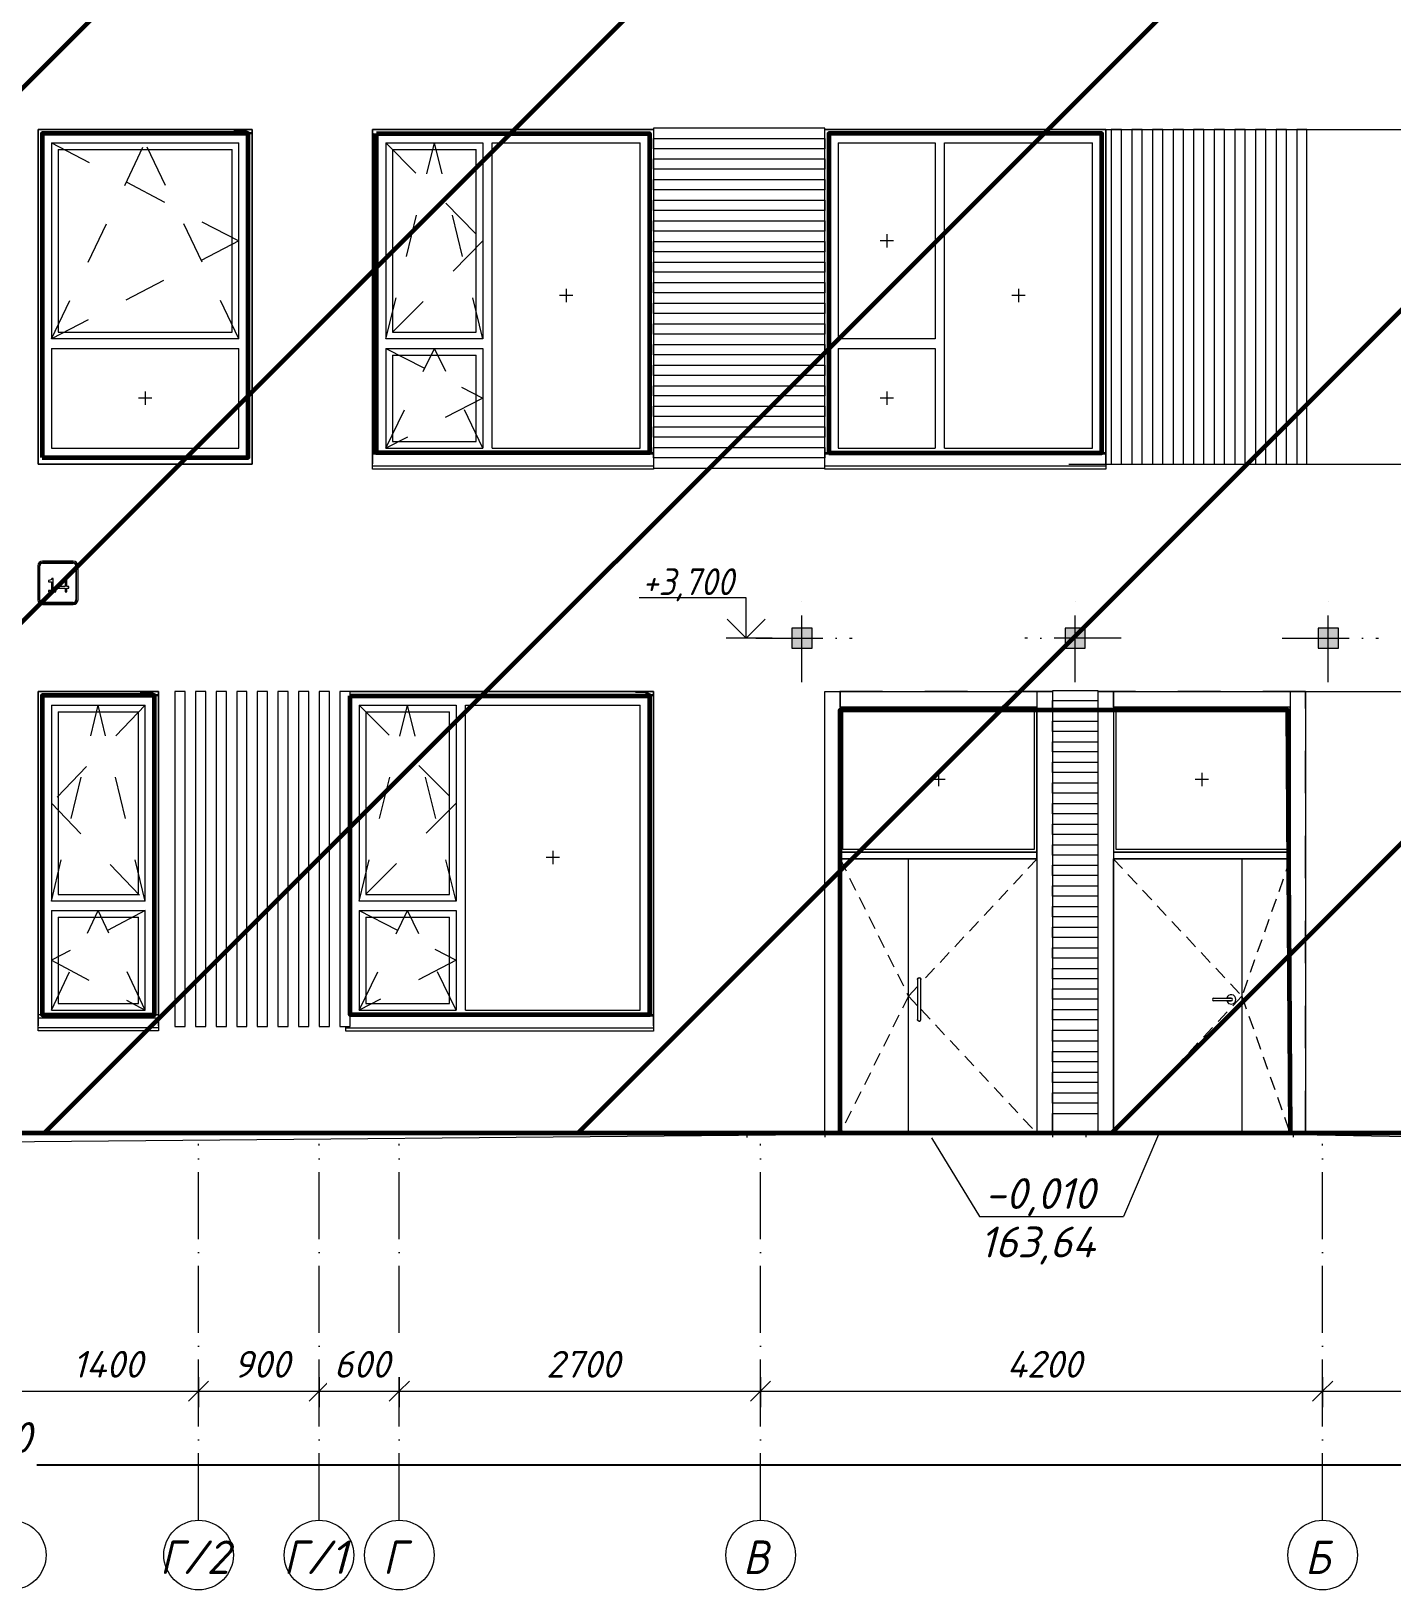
# Model space of a CAD drawing. Header units: millimetres. Extents: x 3914 to 443608, y -156176 to 78197.
# Drawn here: x 404297 to 414465, y -5714 to 5932 of the extents above; entities that cross this region are included whole.
import ezdxf

# ---------------------------------------------------------------- set-up
doc = ezdxf.new("R2010")
doc.units = ezdxf.units.MM
for name, pattern in [('200_ШТРИХ__ш1_п0_6_', [160, 100, -60]), ('50_200_ШТРИХ_1Т_ш5_п1_п1_', [700, 500, -100, 0, -100]), ('Штрих', [635, 317.5, -317.5])]:
    doc.linetypes.add(name, pattern=pattern)
for name, color, linetype, lineweight in [('0) клиннинг', 90, 'Continuous', 60), ('1) Откосы', 102, 'Continuous', 60), ('A-ANNO-DIMS', 7, 'Continuous', 9), ('A-ANNO-NOTE', 7, 'Continuous', 9), ('A-DETL-1', 7, 'Continuous', 13), ('A-DETL-CNTR', 7, '50_200_ШТРИХ_1Т_ш5_п1_п1_', 9), ('A-DOOR', 7, 'Continuous', 9), ('A-DOOR-1', 7, 'Continuous', 5), ('A-DOOR-2', 7, '200_ШТРИХ__ш1_п0_6_', 5), ('A-DOOR-FRAM', 7, 'Continuous', 5), ('A-DOOR-HDLN', 7, 'Штрих', 5), ('A-FLOR', 7, 'Continuous', 9), ('A-GENM', 7, 'Continuous', 9), ('A-GLAZ-1', 7, 'Continuous', 5), ('A-GLAZ-2', 7, 'Штрих', 5), ('A-WALL', 7, 'Continuous', 5), ('G-ANNO-DIMS', 7, 'Continuous', 9), ('G-ANNO-DIMS-1', 7, 'Continuous', 20), ('I-WALL', 7, 'Continuous', 5), ('Оси', 7, 'Continuous', 9), ('Оси-1', 7, '50_200_ШТРИХ_1Т_ш5_п1_п1_', 9)]:
    doc.layers.add(name, color=color, linetype=linetype, lineweight=lineweight)
doc.layers.add('A-DETL-GENF-1', color=7, linetype='Continuous', lineweight=9, true_color=0x95c8db)
doc.styles.add('ISOCPEUR_I', font='isocpeui.ttf', dxfattribs={"height": 250})
doc.styles.add('ISOCPEUR_I_1', font='isocpeui.ttf', dxfattribs={"height": 230})
doc.styles.add('ISOCPEUR_I_2', font='isocpeui.ttf', dxfattribs={"width": 0.9, "height": 250})
doc.dimstyles.new('ISO-2_0_0_9К_Средний_с_подложкой_1', dxfattribs={"dimscale": 304.8, "dimtxt": 199.196235, "dimasz": 0.492126, "dimexe": 0.393701, "dimexo": 0, "dimgap": 0.131234, "dimtad": 1, "dimdec": 0, "dimzin": 0, "dimdsep": 46, "dimtxsty": 'ISOCPEUR_I_1', "dimblk1": 'OBLIQUE', "dimblk2": 'OBLIQUE', "dimsah": 1, "dimcen": 0.09, "dimdle": 0.393701, "dimazin": 0, "dimtfac": 1, "dimtdec": 4, "dimtix": 1, "dimtmove": 2, "dimatfit": 3, "dimfxl": 1, "dimtvp": 1, "dimtfill": 1, "dimtolj": 1, "dimtzin": 0, "dimarcsym": 2})

# ---------------------------------------------------------------- blocks, each defined once
blk = doc.blocks.new('Ось сетки - Круг_Ø6_00__ISO-2_5_0_9K_ кружки поменьше-23056867-АР2_Фасад ___-А')
at = {"layer": 'Оси'}
blk.add_circle((0, -3152), 260, dxfattribs=at)
blk = doc.blocks.new('_Oblique')
at = {"color": 0, "linetype": 'ByBlock', "lineweight": -2}
blk.add_line((-0.5, -0.5), (0.5, 0.5), dxfattribs=at)
blk = doc.blocks.new('*D981')
at = {"layer": 'A-ANNO-DIMS', "color": 0, "lineweight": -2, "transparency": 16777216}
for p, q in [((390548, -4677), (390548, -4903)), ((417548, -4677), (417548, -4903)), ((390428, -4783), (403436, -4783)), ((417668, -4783), (404338, -4783))]:
    blk.add_line(p, q, dxfattribs=at)
at = {"layer": 'Defpoints', "color": 0, "transparency": 16777216}
for p in [(390548, -4677), (417548, -4677), (417548, -4783)]:
    blk.add_point(p, dxfattribs=at)
at = {"layer": 'A-ANNO-DIMS', "color": 0, "lineweight": -2, "transparency": 16777216, "xscale": 150, "yscale": 150, "zscale": 150, "rotation": 180}
blk.add_blockref('_Oblique', (390548, -4783), dxfattribs=at)
at = {"layer": 'A-ANNO-DIMS', "color": 0, "lineweight": -2, "transparency": 16777216, "xscale": 150, "yscale": 150, "zscale": 150}
blk.add_blockref('_Oblique', (417548, -4783), dxfattribs=at)
at = {"layer": 'A-ANNO-DIMS', "color": 0, "transparency": 16777216, "insert": (403508, -4461), "char_height": 230, "width": 758.48, "attachment_point": 1, "line_spacing_factor": 1.149209, "style": 'ISOCPEUR_I_1', "bg_fill": 3, "box_fill_scale": 1.1, "bg_fill_color": 256, "bg_fill_true_color": 13158600, "bg_fill_transparency": 0}
blk.add_mtext('\\A1;27000', dxfattribs=at)

msp = doc.modelspace()

# ---------------------------------------------------------------- hatches: boundary and pattern name
at = {"layer": '0) клиннинг'}
h = msp.add_hatch(dxfattribs=at)
h.set_pattern_fill('ANSI31', color=256, scale=888)
h.paths.add_polyline_path([(417898, 11627.2), (402098, 11627.2), (402098, 8226.9), (402725, 8226.9), (402725, 5197.2), (402098, 5197.2), (402098, -2302.8), (417898, -2302.8)])
at = {"layer": 'A-DETL-GENF-1'}
for points in [[(410132.2, 1322.2), (410132.2, 1472.2), (409982.2, 1472.2), (409982.2, 1322.2)], [(412173.7, 1322.2), (412173.7, 1472.2), (412023.7, 1472.2), (412023.7, 1322.2)], [(414065.3, 1322.2), (414065.3, 1472.2), (413915.3, 1472.2), (413915.3, 1322.2), (413993.5, 1322.2)]]:
    msp.add_hatch(color=256, dxfattribs=at).paths.add_polyline_path(points, flags=0)

# ---------------------------------------------------------------- linework, layer by layer
at = {"layer": '0) клиннинг'}
msp.add_lwpolyline([(402098, 11627.2), (417898, 11627.2), (417898, -2302.8), (402098, -2302.8)], close=True, dxfattribs=at)
at = {"layer": '1) Откосы'}
for points in [[(404378, 2747.2), (405918, 2747.2), (405918, 5167.2), (404378, 5167.2)], [(406878, 5167.2), (408918, 5167.2), (408918, 2782.2), (406878, 2782.2)], [(410258, 2782.2), (412298, 2782.2), (412298, 5167.2), (410258, 5167.2)], [(405218, 967.2), (404378, 967.2), (404378, -1417.8), (405218, -1417.8)], [(406679.6, 965.8), (408917.5, 965.8), (408917.5, -1417.8), (406679.6, -1417.8)]]:
    msp.add_lwpolyline(points, close=True, dxfattribs=at)
msp.add_lwpolyline([(410343, -2302.8), (410343, 862.2), (413684.5, 862.2), (413704.5, -2302.8)], dxfattribs=at)
at = {"layer": 'A-ANNO-DIMS'}
for p, q in [((405548, -4124.3), (405548, -4350.3)), ((405548, -4230.3), (405548, -4124.3)), ((405548, -4124.3), (405548, -4350.3)), ((405548, -4230.3), (405548, -4124.3)), ((406448, -4124.3), (406448, -4350.3)), ((406448, -4230.3), (406448, -4124.3)), ((406448, -4124.3), (406448, -4350.3)), ((406448, -4230.3), (406448, -4124.3)), ((407048, -4124.3), (407048, -4350.3)), ((407048, -4230.3), (407048, -4124.3)), ((409748, -4124.3), (409748, -4350.3)), ((409748, -4230.3), (409748, -4124.3)), ((409748, -4124.3), (409748, -4350.3)), ((409748, -4230.3), (409748, -4124.3)), ((413948, -4124.3), (413948, -4350.3)), ((413948, -4230.3), (413948, -4124.3)), ((413948, -4124.3), (413948, -4350.3)), ((413948, -4230.3), (413948, -4124.3)), ((404148, -4230.3), (405548, -4230.3)), ((405548, -4230.3), (406448, -4230.3)), ((406448, -4230.3), (407048, -4230.3)), ((409748, -4230.3), (413948, -4230.3)), ((413948, -4230.3), (417668, -4230.3))]:
    msp.add_line(p, q, dxfattribs=at)
at = {"layer": 'A-ANNO-DIMS', "lineweight": 20}
for p, q in [((405548, -4230.3), (405623, -4155.3)), ((405548, -4230.3), (405623, -4155.3)), ((406448, -4230.3), (406523, -4155.3)), ((406448, -4230.3), (406523, -4155.3)), ((407048, -4230.3), (407123, -4155.3)), ((409748, -4230.3), (409823, -4155.3)), ((409748, -4230.3), (409823, -4155.3)), ((413948, -4230.3), (414023, -4155.3)), ((413948, -4230.3), (414023, -4155.3)), ((405548, -4230.3), (405473, -4305.3)), ((405548, -4230.3), (405473, -4305.3)), ((406448, -4230.3), (406373, -4305.3)), ((406448, -4230.3), (406373, -4305.3)), ((407048, -4230.3), (406973, -4305.3)), ((409748, -4230.3), (409673, -4305.3)), ((409748, -4230.3), (409673, -4305.3)), ((413948, -4230.3), (413873, -4305.3)), ((413948, -4230.3), (413873, -4305.3))]:
    msp.add_line(p, q, dxfattribs=at)
at = {"layer": 'A-ANNO-NOTE'}
for p, q in [((412721.5, -2312), (412459, -2923.8)), ((411025.4, -2336.7), (411384.2, -2923.8)), ((412459, -2926.9), (411384.2, -2926.9))]:
    msp.add_line(p, q, dxfattribs=at)
at = {"layer": 'A-DETL-1'}
for p, q in [((409982.2, 1472.2), (409982.2, 1322.2)), ((410132.2, 1472.2), (409982.2, 1472.2)), ((410132.2, 1322.2), (410132.2, 1472.2)), ((412173.7, 1472.2), (412023.7, 1472.2)), ((412023.7, 1472.2), (412023.7, 1322.2)), ((412173.7, 1322.2), (412173.7, 1472.2)), ((413915.3, 1472.2), (413915.3, 1322.2)), ((414065.3, 1472.2), (413915.3, 1472.2)), ((414065.3, 1322.2), (414065.3, 1472.2)), ((409982.2, 1322.2), (410132.2, 1322.2)), ((412023.7, 1322.2), (412173.7, 1322.2)), ((413915.3, 1322.2), (414065.3, 1322.2))]:
    msp.add_line(p, q, dxfattribs=at)
at = {"layer": 'A-DETL-CNTR'}
for p, q in [((410057.2, 1067.2), (410057.2, 1707.2)), ((412098.7, 1067.2), (412098.7, 1707.2)), ((413990.3, 1067.2), (413990.3, 1707.2)), ((409713.1, 1397.2), (410433.1, 1397.2)), ((412442.9, 1397.2), (411722.9, 1397.2)), ((413646.1, 1397.2), (414366.1, 1397.2))]:
    msp.add_line(p, q, dxfattribs=at)
at = {"layer": 'A-DOOR'}
for p, q in [((410343, 882.2), (410343, -202.8)), ((411813, 882.2), (410343, 882.2)), ((410363, 862.2), (411793, 862.2)), ((410363, -182.8), (410363, 862.2)), ((411793, 862.2), (411793, -182.8)), ((411813, -202.8), (411813, 882.2)), ((412384.5, 882.2), (412384.5, -202.8)), ((413704.5, 882.2), (412384.5, 882.2)), ((412404.5, 862.2), (413684.5, 862.2)), ((412404.5, -182.8), (412404.5, 862.2)), ((413684.5, 862.2), (413684.5, -182.8)), ((413704.5, -202.8), (413704.5, 882.2)), ((410343, -202.8), (411813, -202.8)), ((411793, -182.8), (410363, -182.8)), ((412384.5, -202.8), (413704.5, -202.8)), ((413684.5, -182.8), (412404.5, -182.8)), ((410920.5, -1152.8), (410920.5, -1452.8)), ((410920.5, -1152.8), (410920.5, -1452.8)), ((410945.5, -1452.8), (410945.5, -1152.8)), ((410945.5, -1452.8), (410945.5, -1152.8)), ((413134.5, -1292.8), (413264.5, -1292.8)), ((413264.5, -1312.8), (413134.5, -1312.8)), ((413264.5, -1292.8), (413231, -1292.8)), ((413231, -1312.8), (413264.5, -1312.8))]:
    msp.add_line(p, q, dxfattribs=at)
for centre, radius, start, end in [((410933, -1152.8), 12.5, 0, 180), ((413264.5, -1302.8), 35, 0, 163.39845), ((413134.5, -1302.8), 10, 90, 270), ((413264.5, -1302.8), 35, 196.60155, 0), ((413264.5, -1302.8), 10, 270, 90), ((413264.5, -1302.8), 10, 270, 90), ((410933, -1452.8), 12.5, 180, 0)]:
    msp.add_arc(centre, radius, start, end, dxfattribs=at)
for points, knots in [([(410920.5, -1152.8), (410920.5, -1152.5), (410920.5, -1152), (410920.6, -1151.2), (410920.7, -1150.4), (410920.9, -1149.6), (410921.1, -1148.8), (410921.4, -1148), (410921.8, -1147.3), (410922.1, -1146.5), (410922.6, -1145.9), (410923.2, -1145), (410923.9, -1144.1), (410924.7, -1143.4), (410925.6, -1142.7), (410926.7, -1141.9), (410928.2, -1141.2), (410930.2, -1140.5), (410931.9, -1140.3), (410933, -1140.3)], [0.5, 0.5, 0.5, 0.5, 0.52083333, 0.54166667, 0.5625, 0.58333333, 0.60416667, 0.625, 0.64583333, 0.66666667, 0.6875, 0.70833333, 0.75, 0.77083333, 0.79166667, 0.83333333, 0.875, 0.91666667, 1, 1, 1, 1]), ([(410936.2, -1140.7), (410936.7, -1140.9), (410937.8, -1141.2), (410939.2, -1141.9), (410940.4, -1142.7), (410941.2, -1143.4), (410941.6, -1143.8), (410941.8, -1144)], [0.08333333, 0.08333333, 0.08333333, 0.08333333, 0.125, 0.16666667, 0.20833333, 0.22916667, 0.25, 0.25, 0.25, 0.25]), ([(410933, -1465.3), (410931.9, -1465.3), (410930.2, -1465.1), (410928.2, -1464.4), (410926.7, -1463.7), (410925.6, -1462.9), (410924.7, -1462.2), (410923.9, -1461.5), (410923.2, -1460.6), (410922.6, -1459.7), (410922.1, -1459.1), (410921.8, -1458.3), (410921.4, -1457.6), (410921.1, -1456.8), (410920.9, -1456), (410920.7, -1455.2), (410920.6, -1454.4), (410920.5, -1453.6), (410920.5, -1453.1), (410920.5, -1452.8)], [-1, -1, -1, -1, -0.91666667, -0.875, -0.83333333, -0.79166667, -0.77083333, -0.75, -0.70833333, -0.6875, -0.66666667, -0.64583333, -0.625, -0.60416667, -0.58333333, -0.5625, -0.54166667, -0.52083333, -0.5, -0.5, -0.5, -0.5]), ([(410933, -1465.3), (410934.1, -1465.3), (410935.7, -1465.1), (410937.8, -1464.4), (410939.2, -1463.7), (410940.4, -1462.9), (410941.2, -1462.2), (410942, -1461.5), (410942.9, -1460.4), (410943.7, -1459.3), (410944.2, -1458.3), (410944.5, -1457.6), (410944.8, -1456.8), (410945.1, -1456), (410945.2, -1455.2), (410945.4, -1454.4), (410945.5, -1453.6), (410945.5, -1453.1), (410945.5, -1452.8)], [0, 0, 0, 0, 0.08333333, 0.125, 0.16666667, 0.20833333, 0.22916667, 0.25, 0.29166667, 0.33333333, 0.35416667, 0.375, 0.39583333, 0.41666667, 0.4375, 0.45833333, 0.47916667, 0.5, 0.5, 0.5, 0.5])]:
    msp.add_open_spline(points, degree=3, knots=knots, dxfattribs=at)
msp.add_open_spline([(410943.8, -1146.6), (410943.9, -1146.8), (410944.2, -1147.3), (410944.5, -1148), (410944.8, -1148.8), (410945.1, -1149.6), (410945.2, -1150.4), (410945.4, -1151.2), (410945.5, -1152), (410945.5, -1152.5), (410945.5, -1152.8)], degree=3, dxfattribs=at)
at = {"layer": 'A-DOOR-1'}
for p, q in [((410853, -252.8), (410343, -252.8)), ((410343, -252.8), (410343, -2302.8)), ((411813, -252.8), (410853, -252.8)), ((410853, -2302.8), (410853, -252.8)), ((410853, -2302.8), (410853, -252.8)), ((411813, -252.8), (411813, -2302.8)), ((413344.5, -252.8), (412384.5, -252.8)), ((412384.5, -2302.8), (412384.5, -252.8)), ((413344.5, -252.8), (413344.5, -2302.8)), ((413704.5, -252.8), (413344.5, -252.8)), ((413344.5, -252.8), (413344.5, -2302.8)), ((413704.5, -2302.8), (413704.5, -252.8))]:
    msp.add_line(p, q, dxfattribs=at)
at = {"layer": 'A-DOOR-2'}
for p, q in [((410341.6, -252.8), (410853, -1277.8)), ((411814.4, -252.8), (410945.5, -1179.2)), ((412383.1, -252.8), (413344.5, -1277.8)), ((413705.9, -252.8), (413344.5, -1277.8)), ((410853, -1277.8), (410343, -2302.8)), ((410920.5, -1205.8), (410853, -1277.8)), ((410853, -1277.8), (410920.5, -1349.9)), ((413344.5, -1277.8), (412384.5, -2302.8)), ((413344.5, -1277.8), (413704.5, -2302.8)), ((410945.5, -1376.6), (411813, -2302.8))]:
    msp.add_line(p, q, dxfattribs=at)
at = {"layer": 'A-DOOR-FRAM'}
for p, q in [((410343, 882.2), (410343, 997.2)), ((410343, 997.2), (410343, -2302.8)), ((411813, 997.2), (411813, 882.2)), ((411813, 997.2), (411813, -2302.8)), ((412384.5, 882.2), (412384.5, 997.2)), ((412384.5, 997.2), (412384.5, -2302.8)), ((413704.5, 997.2), (413704.5, 882.2)), ((413704.5, 997.2), (413704.5, -2302.8)), ((411813, 882.2), (410343, 882.2)), ((413704.5, 882.2), (412384.5, 882.2)), ((411813, -202.8), (410343, -202.8)), ((410343, -202.8), (410343, -252.8)), ((411813, -252.8), (411813, -202.8)), ((413704.5, -202.8), (412384.5, -202.8)), ((412384.5, -202.8), (412384.5, -252.8)), ((413704.5, -252.8), (413704.5, -202.8)), ((410343, -252.8), (411813, -252.8)), ((412384.5, -252.8), (413704.5, -252.8))]:
    msp.add_line(p, q, dxfattribs=at)
at = {"layer": 'A-DOOR-HDLN'}
for p, q in [((411928, 997.2), (410228, 997.2)), ((410228, -2302.8), (410228, 997.2)), ((411928, 997.2), (410228, 997.2)), ((410228, -2302.8), (410228, 997.2)), ((413819.5, 997.2), (412269.5, 997.2)), ((413819.5, 997.2), (412269.5, 997.2)), ((413819.5, -2302.8), (413819.5, 997.2)), ((413819.5, -2302.8), (413819.5, 997.2)), ((411928, 854.2), (411928, 931.2)), ((411928, 854.2), (411928, 931.2)), ((412269.5, 854.2), (412269.5, 931.2)), ((412269.5, 854.2), (412269.5, 931.2)), ((411928, 700.2), (411928, 777.2)), ((411928, 700.2), (411928, 777.2)), ((412269.5, 700.2), (412269.5, 777.2)), ((412269.5, 700.2), (412269.5, 777.2)), ((411928, 546.2), (411928, 623.2)), ((411928, 546.2), (411928, 623.2)), ((412269.5, 546.2), (412269.5, 623.2)), ((412269.5, 546.2), (412269.5, 623.2)), ((411928, 392.2), (411928, 469.2)), ((411928, 392.2), (411928, 469.2)), ((412269.5, 392.2), (412269.5, 469.2)), ((412269.5, 392.2), (412269.5, 469.2)), ((411928, 238.2), (411928, 315.2)), ((411928, 238.2), (411928, 315.2)), ((412269.5, 238.2), (412269.5, 315.2)), ((412269.5, 238.2), (412269.5, 315.2)), ((411928, 84.2), (411928, 161.2)), ((411928, 84.2), (411928, 161.2)), ((412269.5, 84.2), (412269.5, 161.2)), ((412269.5, 84.2), (412269.5, 161.2)), ((411928, -69.8), (411928, 7.2)), ((411928, -69.8), (411928, 7.2)), ((412269.5, -69.8), (412269.5, 7.2)), ((412269.5, -69.8), (412269.5, 7.2)), ((411928, -223.8), (411928, -146.8)), ((411928, -223.8), (411928, -146.8)), ((412269.5, -223.8), (412269.5, -146.8)), ((412269.5, -223.8), (412269.5, -146.8)), ((411928, -377.8), (411928, -300.8)), ((411928, -377.8), (411928, -300.8)), ((412269.5, -377.8), (412269.5, -300.8)), ((412269.5, -377.8), (412269.5, -300.8)), ((411928, -531.8), (411928, -454.8)), ((411928, -531.8), (411928, -454.8)), ((412269.5, -531.8), (412269.5, -454.8)), ((412269.5, -531.8), (412269.5, -454.8)), ((411928, -685.8), (411928, -608.8)), ((411928, -685.8), (411928, -608.8)), ((412269.5, -685.8), (412269.5, -608.8)), ((412269.5, -685.8), (412269.5, -608.8)), ((411928, -839.8), (411928, -762.8)), ((411928, -839.8), (411928, -762.8)), ((412269.5, -839.8), (412269.5, -762.8)), ((412269.5, -839.8), (412269.5, -762.8)), ((411928, -993.8), (411928, -916.8)), ((411928, -993.8), (411928, -916.8)), ((412269.5, -993.8), (412269.5, -916.8)), ((412269.5, -993.8), (412269.5, -916.8)), ((411928, -1147.8), (411928, -1070.8)), ((411928, -1147.8), (411928, -1070.8)), ((412269.5, -1147.8), (412269.5, -1070.8)), ((412269.5, -1147.8), (412269.5, -1070.8)), ((411928, -1301.8), (411928, -1224.8)), ((411928, -1301.8), (411928, -1224.8)), ((412269.5, -1301.8), (412269.5, -1224.8)), ((412269.5, -1301.8), (412269.5, -1224.8)), ((411928, -1455.8), (411928, -1378.8)), ((411928, -1455.8), (411928, -1378.8)), ((412269.5, -1455.8), (412269.5, -1378.8)), ((412269.5, -1455.8), (412269.5, -1378.8)), ((411928, -1615.8), (411928, -1532.8)), ((411928, -1615.8), (411928, -1532.8)), ((412269.5, -1615.8), (412269.5, -1532.8)), ((412269.5, -1615.8), (412269.5, -1532.8)), ((411928, -1769.8), (411928, -1692.8)), ((411928, -1769.8), (411928, -1692.8)), ((412269.5, -1769.8), (412269.5, -1692.8)), ((412269.5, -1769.8), (412269.5, -1692.8)), ((411928, -1923.8), (411928, -1846.8)), ((411928, -1923.8), (411928, -1846.8)), ((412269.5, -1923.8), (412269.5, -1846.8)), ((412269.5, -1923.8), (412269.5, -1846.8)), ((411928, -2077.8), (411928, -2000.8)), ((411928, -2077.8), (411928, -2000.8)), ((412269.5, -2077.8), (412269.5, -2000.8)), ((412269.5, -2077.8), (412269.5, -2000.8)), ((411928, -2302.8), (411928, -2154.8)), ((411928, -2302.8), (411928, -2154.8)), ((412269.5, -2302.8), (412269.5, -2154.8)), ((412269.5, -2302.8), (412269.5, -2154.8))]:
    msp.add_line(p, q, dxfattribs=at)
at = {"layer": 'A-FLOR'}
for p, q in [((410228, -2312.8), (410228, -2331.5)), ((411928, -2312.8), (411928, -2331.5)), ((412178, -2312.8), (412178, -2331.5)), ((413728, -2312.8), (413728, -2331.5))]:
    msp.add_line(p, q, dxfattribs=at)
at = {"layer": 'A-GENM'}
for p, q in [((405812, 5197.2), (405812, 5192.2)), ((405812, 5192.2), (405880.8, 5192.2)), ((405880.8, 5192.2), (405932, 5167.2)), ((405933.1, 5172.2), (405882, 5197.2)), ((405932, 5167.2), (405948, 5167.2)), ((405948, 5172.2), (405933.1, 5172.2)), ((406848, 5167.2), (406854, 5167.2)), ((406854, 5167.2), (406854, 2770.7)), ((404346.7, 1937.2), (404346.7, 1682.2)), ((404356.7, 1937.2), (404356.7, 1682.2)), ((404361.7, 1682.2), (404361.7, 1937.2)), ((404611.7, 1972.2), (404381.7, 1972.2)), ((404611.7, 1962.2), (404381.7, 1962.2)), ((404381.7, 1957.2), (404611.7, 1957.2)), ((404631.7, 1937.2), (404631.7, 1682.2)), ((404636.7, 1682.2), (404636.7, 1937.2)), ((404646.7, 1682.2), (404646.7, 1937.2)), ((404436.5, 1829.3), (404427.1, 1828.6)), ((404427.1, 1828.6), (404427.1, 1818.7)), ((404427.1, 1818.7), (404448.7, 1818.7)), ((404448.7, 1752.4), (404427.1, 1752.4)), ((404427.1, 1752.4), (404427.1, 1742.5)), ((404444.1, 1831.3), (404436.5, 1829.3)), ((404449.1, 1835.3), (404444.1, 1831.3)), ((404448.7, 1818.7), (404448.7, 1752.4)), ((404451.2, 1841.9), (404449.1, 1835.3)), ((404461.9, 1841.9), (404451.2, 1841.9)), ((404461.9, 1752.4), (404461.9, 1841.9)), ((404481.8, 1752.4), (404461.9, 1752.4)), ((404481.8, 1742.5), (404481.8, 1752.4)), ((404550.3, 1841.9), (404501.7, 1786)), ((404501.7, 1786), (404501.7, 1770.6)), ((404501.7, 1770.6), (404549.7, 1770.6)), ((404511.6, 1782.2), (404549.7, 1826.1)), ((404549.7, 1782.2), (404511.6, 1782.2)), ((404549.7, 1826.1), (404549.7, 1782.2)), ((404549.7, 1770.6), (404549.7, 1742.5)), ((404563, 1841.9), (404550.3, 1841.9)), ((404563, 1782.2), (404563, 1841.9)), ((404577.9, 1782.2), (404563, 1782.2)), ((404563, 1742.5), (404563, 1770.6)), ((404563, 1770.6), (404577.9, 1770.6)), ((404577.9, 1770.6), (404577.9, 1782.2)), ((404611.7, 1662.2), (404381.7, 1662.2)), ((404381.7, 1657.2), (404611.7, 1657.2)), ((404381.7, 1647.2), (404611.7, 1647.2)), ((404427.1, 1742.5), (404481.8, 1742.5)), ((404549.7, 1742.5), (404563, 1742.5)), ((405112, 997.2), (405112, 992.2)), ((405112, 992.2), (405180.8, 992.2)), ((405180.8, 992.2), (405232, 967.2)), ((405233.1, 972.2), (405182, 997.2)), ((405232, 967.2), (405248, 967.2)), ((405248, 972.2), (405233.1, 972.2)), ((408812, 997.2), (408812, 992.2)), ((408812, 992.2), (408880.8, 992.2)), ((408880.8, 992.2), (408932, 967.2)), ((408933.1, 972.2), (408882, 997.2)), ((408932, 967.2), (408947.5, 967.2)), ((408947.5, 972.2), (408933.1, 972.2))]:
    msp.add_line(p, q, dxfattribs=at)
for centre, radius, start, end in [((404381.7, 1937.2), 35, 90, 180), ((404381.7, 1937.2), 25, 90, 180), ((404381.7, 1937.2), 20, 90, 180), ((404611.7, 1937.2), 35, 0, 90), ((404611.7, 1937.2), 25, 0, 90), ((404611.7, 1937.2), 20, 0, 90), ((404381.7, 1682.2), 35, 180, 270), ((404381.7, 1682.2), 25, 180, 270), ((404381.7, 1682.2), 20, 180, 270), ((404611.7, 1682.2), 25, 270, 0), ((404611.7, 1682.2), 20, 270, 0), ((404611.7, 1682.2), 35, 270, 0)]:
    msp.add_arc(centre, radius, start, end, dxfattribs=at)
at = {"layer": 'A-GLAZ-1'}
for p, q in [((404348, 5197.2), (404348, 2697.2)), ((405948, 5197.2), (404348, 5197.2)), ((404378, 2747.2), (404378, 5167.2)), ((404378, 5167.2), (405918, 5167.2)), ((405918, 5167.2), (405918, 2747.2)), ((405948, 2697.2), (405948, 5197.2)), ((406848, 5197.2), (406848, 2699.7)), ((408948, 5197.2), (406848, 5197.2)), ((406878, 2782.2), (406878, 5167.2)), ((406878, 5167.2), (408918, 5167.2)), ((408918, 5167.2), (408918, 2782.2)), ((408948, 5054.2), (408948, 5131.2)), ((412328, 5197.2), (410228, 5197.2)), ((410228, 5131.2), (410228, 5054.2)), ((410258, 2782.2), (410258, 5167.2)), ((410258, 5167.2), (412298, 5167.2)), ((412298, 5167.2), (412298, 2782.2)), ((412328, 2699.7), (412328, 5197.2)), ((404448, 5097.2), (404448, 3632.2)), ((404448, 5097.2), (405848, 5097.2)), ((404498, 5047.2), (404498, 3682.2)), ((404498, 5047.2), (405798, 5047.2)), ((405798, 3682.2), (405798, 5047.2)), ((405848, 3632.2), (405848, 5097.2)), ((406948, 5097.2), (406948, 3632.2)), ((406948, 5097.2), (407673, 5097.2)), ((406998, 5047.2), (406998, 3682.2)), ((406998, 5047.2), (407623, 5047.2)), ((407623, 3682.2), (407623, 5047.2)), ((407673, 5097.2), (407673, 3632.2)), ((407743, 2817.2), (407743, 5097.2)), ((407743, 5097.2), (408848, 5097.2)), ((408848, 2817.2), (408848, 5097.2)), ((410328, 5097.2), (410328, 3632.2)), ((410328, 5097.2), (411053, 5097.2)), ((411053, 5097.2), (411053, 3632.2)), ((411123, 2817.2), (411123, 5097.2)), ((411123, 5097.2), (412228, 5097.2)), ((412228, 2817.2), (412228, 5097.2)), ((408948, 4900.2), (408948, 4977.2)), ((410228, 4977.2), (410228, 4900.2)), ((408948, 4746.2), (408948, 4823.2)), ((410228, 4823.2), (410228, 4746.2)), ((408948, 4592.2), (408948, 4669.2)), ((410228, 4669.2), (410228, 4592.2)), ((408948, 4438.2), (408948, 4515.2)), ((410228, 4515.2), (410228, 4438.2)), ((408948, 4284.2), (408948, 4361.2)), ((410228, 4361.2), (410228, 4284.2)), ((410740.5, 4364.7), (410640.5, 4364.7)), ((410690.5, 4414.7), (410690.5, 4314.7)), ((408948, 4130.2), (408948, 4207.2)), ((410228, 4207.2), (410228, 4130.2)), ((408295.5, 4007.2), (408295.5, 3907.2)), ((408948, 3976.2), (408948, 4053.2)), ((410228, 4053.2), (410228, 3976.2)), ((411675.5, 4007.2), (411675.5, 3907.2)), ((408345.5, 3957.2), (408245.5, 3957.2)), ((408948, 3822.2), (408948, 3899.2)), ((410228, 3899.2), (410228, 3822.2)), ((411725.5, 3957.2), (411625.5, 3957.2)), ((408948, 3668.2), (408948, 3745.2)), ((410228, 3745.2), (410228, 3668.2)), ((405848, 3632.2), (404448, 3632.2)), ((404498, 3682.2), (405798, 3682.2)), ((407673, 3632.2), (406948, 3632.2)), ((406998, 3682.2), (407623, 3682.2)), ((411053, 3632.2), (410328, 3632.2)), ((404448, 3562.2), (404448, 2817.2)), ((404448, 3562.2), (405848, 3562.2)), ((405848, 2817.2), (405848, 3562.2)), ((406948, 3562.2), (406948, 2817.2)), ((406948, 3562.2), (407673, 3562.2)), ((406998, 3512.2), (406998, 2867.2)), ((406998, 3512.2), (407623, 3512.2)), ((407623, 2867.2), (407623, 3512.2)), ((407673, 3562.2), (407673, 2817.2)), ((408948, 3514.2), (408948, 3591.2)), ((410228, 3591.2), (410228, 3514.2)), ((410328, 3562.2), (410328, 2817.2)), ((410328, 3562.2), (411053, 3562.2)), ((411053, 3562.2), (411053, 2817.2)), ((408948, 3360.2), (408948, 3437.2)), ((410228, 3437.2), (410228, 3360.2)), ((408948, 3206.2), (408948, 3283.2)), ((410228, 3283.2), (410228, 3206.2)), ((410740.5, 3189.7), (410640.5, 3189.7)), ((410690.5, 3239.7), (410690.5, 3139.7)), ((408948, 3052.2), (408948, 3129.2)), ((410228, 3129.2), (410228, 3052.2)), ((408948, 2898.2), (408948, 2975.2)), ((410228, 2975.2), (410228, 2898.2)), ((404448, 2817.2), (405848, 2817.2)), ((406948, 2817.2), (407673, 2817.2)), ((406998, 2867.2), (407623, 2867.2)), ((407743, 2817.2), (408848, 2817.2)), ((408948, 2744.2), (408948, 2821.2)), ((410228, 2821.2), (410228, 2744.2)), ((410328, 2817.2), (411053, 2817.2)), ((411123, 2817.2), (412228, 2817.2)), ((404348, 2697.2), (405948, 2697.2)), ((405918, 2747.2), (404378, 2747.2)), ((406848, 2685.2), (406848, 2699.7)), ((406848, 2660.2), (406848, 2685.2)), ((406848, 2685.2), (408948, 2685.2)), ((408948, 2782.2), (406854, 2782.2)), ((408948, 2772.2), (406854, 2772.2)), ((408948, 2691), (408948, 2685.2)), ((408948, 2685.2), (408948, 2660.2)), ((412328, 2782.2), (410228, 2782.2)), ((412328, 2772.2), (410228, 2772.2)), ((410228, 2685.2), (410228, 2691)), ((410228, 2660.2), (410228, 2685.2)), ((410228, 2685.2), (412328, 2685.2)), ((412328, 2699.7), (412328, 2685.2)), ((412328, 2685.2), (412328, 2660.2)), ((408948, 2660.2), (406848, 2660.2)), ((412328, 2660.2), (410228, 2660.2)), ((404348, 997.2), (404348, -1500.3)), ((405248, 997.2), (404348, 997.2)), ((404378, -1417.8), (404378, 967.2)), ((404378, 967.2), (405218, 967.2)), ((405218, 967.2), (405218, -1417.8)), ((405248, -1500.3), (405248, 997.2)), ((408947.5, 997.2), (406679.6, 997.2)), ((406679.6, 967.2), (408917.5, 967.2)), ((408917.5, 967.2), (408917.5, -1417.8)), ((408947.5, -1500.3), (408947.5, 997.2)), ((404448, 897.2), (404448, -567.8)), ((404448, 897.2), (405148, 897.2)), ((404498, 847.2), (404498, -517.8)), ((404498, 847.2), (405098, 847.2)), ((405098, -517.8), (405098, 847.2)), ((405148, -567.8), (405148, 897.2)), ((406747.5, 897.2), (406747.5, -567.8)), ((406747.5, 897.2), (407472.5, 897.2)), ((406797.5, 847.2), (406797.5, -517.8)), ((406797.5, 847.2), (407422.5, 847.2)), ((407422.5, -517.8), (407422.5, 847.2)), ((407472.5, 897.2), (407472.5, -567.8)), ((407542.5, -1382.8), (407542.5, 897.2)), ((407542.5, 897.2), (408847.5, 897.2)), ((408847.5, -1382.8), (408847.5, 897.2)), ((411078, 389.7), (411078, 289.7)), ((413044.5, 389.7), (413044.5, 289.7)), ((411128, 339.7), (411028, 339.7)), ((413094.5, 339.7), (412994.5, 339.7)), ((408195, -192.8), (408195, -292.8)), ((408245, -242.8), (408145, -242.8)), ((405148, -567.8), (404448, -567.8)), ((404498, -517.8), (405098, -517.8)), ((407472.5, -567.8), (406747.5, -567.8)), ((406797.5, -517.8), (407422.5, -517.8)), ((404448, -637.8), (404448, -1382.8)), ((404448, -637.8), (405148, -637.8)), ((404498, -687.8), (404498, -1332.8)), ((404498, -687.8), (405098, -687.8)), ((405098, -1332.8), (405098, -687.8)), ((405148, -1382.8), (405148, -637.8)), ((406747.5, -637.8), (406747.5, -1382.8)), ((406747.5, -637.8), (407472.5, -637.8)), ((406797.5, -687.8), (406797.5, -1332.8)), ((406797.5, -687.8), (407422.5, -687.8)), ((407422.5, -1332.8), (407422.5, -687.8)), ((407472.5, -637.8), (407472.5, -1382.8)), ((404448, -1382.8), (405148, -1382.8)), ((404498, -1332.8), (405098, -1332.8)), ((406747.5, -1382.8), (407472.5, -1382.8)), ((406797.5, -1332.8), (407422.5, -1332.8)), ((407542.5, -1382.8), (408847.5, -1382.8)), ((405248, -1417.8), (404348, -1417.8)), ((405248, -1442.8), (404348, -1442.8)), ((404348, -1511.8), (404348, -1500.3)), ((404348, -1536.8), (404348, -1511.8)), ((404348, -1511.8), (405248, -1511.8)), ((405248, -1500.3), (405248, -1511.8)), ((405248, -1511.8), (405248, -1536.8)), ((406647.5, -1514.8), (406647.5, -1503.9)), ((408947.5, -1417.8), (406679.6, -1417.8)), ((408947.5, -1427.8), (406679.6, -1427.8)), ((408947.5, -1500.3), (408947.5, -1514.8)), ((405248, -1536.8), (404348, -1536.8)), ((406647.5, -1539.8), (406647.5, -1514.8)), ((406647.5, -1514.8), (408947.5, -1514.8)), ((408947.5, -1539.8), (406647.5, -1539.8)), ((408947.5, -1514.8), (408947.5, -1539.8))]:
    msp.add_line(p, q, dxfattribs=at)
at = {"layer": 'A-GLAZ-2'}
for p, q in [((404448, 3632.2), (405148, 5097.2)), ((404448, 5097.2), (405848, 4364.7)), ((405848, 3632.2), (405148, 5097.2)), ((406948, 3632.2), (407310.5, 5097.2)), ((406948, 5097.2), (407673, 4364.7)), ((407673, 3632.2), (407310.5, 5097.2)), ((405848, 4364.7), (404448, 3632.2)), ((407673, 4364.7), (406948, 3632.2)), ((406948, 2817.2), (407310.5, 3562.2)), ((406948, 3562.2), (407673, 3189.7)), ((407673, 2817.2), (407310.5, 3562.2)), ((405198, 3189.7), (405098, 3189.7)), ((405148, 3239.7), (405148, 3139.7)), ((407673, 3189.7), (406948, 2817.2)), ((404448, -567.8), (404798, 897.2)), ((405148, 897.2), (404448, 164.7)), ((405148, -567.8), (404798, 897.2)), ((406747.5, -567.8), (407110, 897.2)), ((406747.5, 897.2), (407472.5, 164.7)), ((407472.5, -567.8), (407110, 897.2)), ((404448, 164.7), (405148, -567.8)), ((407472.5, 164.7), (406747.5, -567.8)), ((404448, -1382.8), (404798, -637.8)), ((405148, -637.8), (404448, -1010.3)), ((405148, -1382.8), (404798, -637.8)), ((406747.5, -1382.8), (407110, -637.8)), ((406747.5, -637.8), (407472.5, -1010.3)), ((407472.5, -1382.8), (407110, -637.8)), ((404448, -1010.3), (405148, -1382.8)), ((407472.5, -1010.3), (406747.5, -1382.8))]:
    msp.add_line(p, q, dxfattribs=at)
at = {"layer": 'A-WALL'}
for p, q in [((404348, 5197.2), (405948, 5197.2)), ((404348, 2697.2), (404348, 5197.2)), ((405948, 5197.2), (405948, 2697.2)), ((406848, 5197.2), (408948, 5197.2)), ((406848, 2699.7), (406848, 5197.2)), ((408948, 5131.2), (408948, 5054.2)), ((410228, 5197.2), (412328, 5197.2)), ((410228, 5054.2), (410228, 5131.2)), ((412328, 5197.2), (412328, 2699.7)), ((408948, 4977.2), (408948, 4900.2)), ((410228, 4900.2), (410228, 4977.2)), ((408948, 4823.2), (408948, 4746.2)), ((410228, 4746.2), (410228, 4823.2)), ((408948, 4669.2), (408948, 4592.2)), ((410228, 4592.2), (410228, 4669.2)), ((408948, 4515.2), (408948, 4438.2)), ((410228, 4438.2), (410228, 4515.2)), ((408948, 4361.2), (408948, 4284.2)), ((410228, 4284.2), (410228, 4361.2)), ((408948, 4207.2), (408948, 4130.2)), ((410228, 4130.2), (410228, 4207.2)), ((408948, 4053.2), (408948, 3976.2)), ((410228, 3976.2), (410228, 4053.2)), ((408948, 3899.2), (408948, 3822.2)), ((410228, 3822.2), (410228, 3899.2)), ((408948, 3745.2), (408948, 3668.2)), ((410228, 3668.2), (410228, 3745.2)), ((408948, 3591.2), (408948, 3514.2)), ((410228, 3514.2), (410228, 3591.2)), ((408948, 3437.2), (408948, 3360.2)), ((410228, 3360.2), (410228, 3437.2)), ((408948, 3283.2), (408948, 3206.2)), ((410228, 3206.2), (410228, 3283.2)), ((408948, 3129.2), (408948, 3052.2)), ((410228, 3052.2), (410228, 3129.2)), ((408948, 2975.2), (408948, 2898.2)), ((410228, 2898.2), (410228, 2975.2)), ((408948, 2821.2), (408948, 2744.2)), ((410228, 2744.2), (410228, 2821.2)), ((405948, 2697.2), (404348, 2697.2)), ((404348, 997.2), (405248, 997.2)), ((404348, -1500.3), (404348, 997.2)), ((405248, 997.2), (405248, -1500.3)), ((406679.6, 997.2), (408947.5, 997.2)), ((408947.5, 997.2), (408947.5, -1500.3)), ((410228, -2302.8), (410228, 997.2)), ((410228, 997.2), (411928, 997.2)), ((412269.5, 997.2), (413819.5, 997.2)), ((413819.5, 997.2), (413819.5, -2302.8)), ((411928, 931.2), (411928, 854.2)), ((412269.5, 854.2), (412269.5, 931.2)), ((411928, 777.2), (411928, 700.2)), ((412269.5, 700.2), (412269.5, 777.2)), ((411928, 623.2), (411928, 546.2)), ((412269.5, 546.2), (412269.5, 623.2)), ((411928, 469.2), (411928, 392.2)), ((412269.5, 392.2), (412269.5, 469.2)), ((411928, 315.2), (411928, 238.2)), ((412269.5, 238.2), (412269.5, 315.2)), ((411928, 161.2), (411928, 84.2)), ((412269.5, 84.2), (412269.5, 161.2)), ((411928, 7.2), (411928, -69.8)), ((412269.5, -69.8), (412269.5, 7.2)), ((411928, -146.8), (411928, -223.8)), ((412269.5, -223.8), (412269.5, -146.8)), ((411928, -300.8), (411928, -377.8)), ((412269.5, -377.8), (412269.5, -300.8)), ((411928, -454.8), (411928, -531.8)), ((412269.5, -531.8), (412269.5, -454.8)), ((411928, -608.8), (411928, -685.8)), ((412269.5, -685.8), (412269.5, -608.8)), ((411928, -762.8), (411928, -839.8)), ((412269.5, -839.8), (412269.5, -762.8)), ((411928, -916.8), (411928, -993.8)), ((412269.5, -993.8), (412269.5, -916.8)), ((411928, -1070.8), (411928, -1147.8)), ((412269.5, -1147.8), (412269.5, -1070.8)), ((411928, -1224.8), (411928, -1301.8)), ((412269.5, -1301.8), (412269.5, -1224.8)), ((411928, -1378.8), (411928, -1455.8)), ((412269.5, -1455.8), (412269.5, -1378.8)), ((411928, -1532.8), (411928, -1615.8)), ((412269.5, -1615.8), (412269.5, -1532.8)), ((411928, -1692.8), (411928, -1769.8)), ((412269.5, -1769.8), (412269.5, -1692.8)), ((411928, -1846.8), (411928, -1923.8)), ((412269.5, -1923.8), (412269.5, -1846.8)), ((411928, -2000.8), (411928, -2077.8)), ((412269.5, -2077.8), (412269.5, -2000.8)), ((411928, -2154.8), (411928, -2302.8)), ((412269.5, -2302.8), (412269.5, -2154.8)), ((402348, -2381.7), (410136, -2312.8)), ((410136, -2312.8), (413773, -2312.8)), ((411928, -2302.8), (410228, -2302.8)), ((413819.5, -2302.8), (412269.5, -2302.8)), ((413773, -2312.8), (417898, -2385))]:
    msp.add_line(p, q, dxfattribs=at)
at = {"layer": 'G-ANNO-DIMS'}
for p, q in [((411006.2, 5197.2), (418873.4, 5197.2)), ((412051.3, 2697.2), (418865.8, 2697.2)), ((409664.8, 1397.2), (409639.7, 1397.2)), ((409834, 1397.2), (409664.8, 1397.2)), ((413210.7, 997.2), (418897.6, 997.2)), ((412976.9, -2302.8), (418874.8, -2302.8))]:
    msp.add_line(p, q, dxfattribs=at)
at = {"layer": 'G-ANNO-DIMS', "extrusion": (0, 0, -1)}
for p, q in [((409639.7, 1697.2), (408839.7, 1697.2)), ((409639.7, 1397.2), (409639.7, 1697.2)), ((409791.3, 1397.2), (409491.3, 1397.2))]:
    msp.add_line(p, q, dxfattribs=at)
at = {"layer": 'G-ANNO-DIMS-1', "extrusion": (0, 0, -1)}
for q in [(409498.3, 1538.6), (409781.1, 1538.6)]:
    msp.add_line((409639.7, 1397.2), q, dxfattribs=at)
at = {"layer": 'I-WALL'}
for p, q in [((410228, 5208.2), (408948, 5208.2)), ((408948, 5208.2), (408948, 5131.2)), ((408948, 5131.2), (410228, 5131.2)), ((410228, 5131.2), (410228, 5208.2)), ((412445, 5197.2), (412368, 5197.2)), ((412368, 5197.2), (412368, 2697.2)), ((412445, 2697.2), (412445, 5197.2)), ((412599, 5197.2), (412522, 5197.2)), ((412522, 5197.2), (412522, 2697.2)), ((412599, 2697.2), (412599, 5197.2)), ((412753, 5197.2), (412676, 5197.2)), ((412676, 5197.2), (412676, 2697.2)), ((412753, 2697.2), (412753, 5197.2)), ((412907, 5197.2), (412830, 5197.2)), ((412830, 5197.2), (412830, 2697.2)), ((412907, 2697.2), (412907, 5197.2)), ((413061, 5197.2), (412984, 5197.2)), ((412984, 5197.2), (412984, 2697.2)), ((413061, 2697.2), (413061, 5197.2)), ((413215, 5197.2), (413138, 5197.2)), ((413138, 5197.2), (413138, 2697.2)), ((413215, 2697.2), (413215, 5197.2)), ((413369, 5197.2), (413292, 5197.2)), ((413292, 5197.2), (413292, 2697.2)), ((413369, 2697.2), (413369, 5197.2)), ((413523, 5197.2), (413446, 5197.2)), ((413446, 5197.2), (413446, 2697.2)), ((413523, 2697.2), (413523, 5197.2)), ((413677, 5197.2), (413600, 5197.2)), ((413600, 5197.2), (413600, 2697.2)), ((413677, 2697.2), (413677, 5197.2)), ((413831, 5197.2), (413754, 5197.2)), ((413754, 5197.2), (413754, 2697.2)), ((413831, 2697.2), (413831, 5197.2)), ((410228, 5054.2), (408948, 5054.2)), ((408948, 5054.2), (408948, 4977.2)), ((410228, 4977.2), (410228, 5054.2)), ((408948, 4977.2), (410228, 4977.2)), ((410228, 4900.2), (408948, 4900.2)), ((408948, 4900.2), (408948, 4823.2)), ((410228, 4823.2), (410228, 4900.2)), ((408948, 4823.2), (410228, 4823.2)), ((410228, 4746.2), (408948, 4746.2)), ((408948, 4746.2), (408948, 4669.2)), ((408948, 4669.2), (410228, 4669.2)), ((410228, 4669.2), (410228, 4746.2)), ((410228, 4592.2), (408948, 4592.2)), ((408948, 4592.2), (408948, 4515.2)), ((410228, 4515.2), (410228, 4592.2)), ((408948, 4515.2), (410228, 4515.2)), ((410228, 4438.2), (408948, 4438.2)), ((408948, 4438.2), (408948, 4361.2)), ((410228, 4361.2), (410228, 4438.2)), ((408948, 4361.2), (410228, 4361.2)), ((410228, 4284.2), (408948, 4284.2)), ((408948, 4284.2), (408948, 4207.2)), ((408948, 4207.2), (410228, 4207.2)), ((410228, 4207.2), (410228, 4284.2)), ((410228, 4130.2), (408948, 4130.2)), ((408948, 4130.2), (408948, 4053.2)), ((410228, 4053.2), (410228, 4130.2)), ((408948, 4053.2), (410228, 4053.2)), ((410228, 3976.2), (408948, 3976.2)), ((408948, 3976.2), (408948, 3899.2)), ((410228, 3899.2), (410228, 3976.2)), ((408948, 3899.2), (410228, 3899.2)), ((410228, 3822.2), (408948, 3822.2)), ((408948, 3822.2), (408948, 3745.2)), ((408948, 3745.2), (410228, 3745.2)), ((410228, 3745.2), (410228, 3822.2)), ((410228, 3668.2), (408948, 3668.2)), ((408948, 3668.2), (408948, 3591.2)), ((410228, 3591.2), (410228, 3668.2)), ((408948, 3591.2), (410228, 3591.2)), ((410228, 3514.2), (408948, 3514.2)), ((408948, 3514.2), (408948, 3437.2)), ((410228, 3437.2), (410228, 3514.2)), ((408948, 3437.2), (410228, 3437.2)), ((410228, 3360.2), (408948, 3360.2)), ((408948, 3360.2), (408948, 3283.2)), ((408948, 3283.2), (410228, 3283.2)), ((410228, 3283.2), (410228, 3360.2)), ((410228, 3206.2), (408948, 3206.2)), ((408948, 3206.2), (408948, 3129.2)), ((410228, 3129.2), (410228, 3206.2)), ((408948, 3129.2), (410228, 3129.2)), ((410228, 3052.2), (408948, 3052.2)), ((408948, 3052.2), (408948, 2975.2)), ((410228, 2975.2), (410228, 3052.2)), ((408948, 2975.2), (410228, 2975.2)), ((410228, 2898.2), (408948, 2898.2)), ((408948, 2898.2), (408948, 2821.2)), ((408948, 2821.2), (410228, 2821.2)), ((410228, 2821.2), (410228, 2898.2)), ((410228, 2744.2), (408948, 2744.2)), ((408948, 2744.2), (408948, 2691)), ((410228, 2691), (410228, 2744.2)), ((412368, 2697.2), (412445, 2697.2)), ((412522, 2697.2), (412599, 2697.2)), ((412676, 2697.2), (412753, 2697.2)), ((412830, 2697.2), (412907, 2697.2)), ((412984, 2697.2), (413061, 2697.2)), ((413138, 2697.2), (413215, 2697.2)), ((413292, 2697.2), (413369, 2697.2)), ((413446, 2697.2), (413523, 2697.2)), ((413600, 2697.2), (413677, 2697.2)), ((413754, 2697.2), (413831, 2697.2)), ((408948, 2667.2), (410228, 2667.2)), ((405447.6, 997.2), (405370.6, 997.2)), ((405370.6, 997.2), (405370.6, -1503.9)), ((405447.6, -1503.9), (405447.6, 997.2)), ((405601.6, 997.2), (405524.6, 997.2)), ((405524.6, 997.2), (405524.6, -1503.9)), ((405601.6, -1503.9), (405601.6, 997.2)), ((405755.6, 997.2), (405678.6, 997.2)), ((405678.6, 997.2), (405678.6, -1503.9)), ((405755.6, -1503.9), (405755.6, 997.2)), ((405909.6, 997.2), (405832.6, 997.2)), ((405832.6, 997.2), (405832.6, -1503.9)), ((405909.6, -1503.9), (405909.6, 997.2)), ((406063.6, 997.2), (405986.6, 997.2)), ((405986.6, 997.2), (405986.6, -1503.9)), ((406063.6, -1503.9), (406063.6, 997.2)), ((406217.6, 997.2), (406140.6, 997.2)), ((406140.6, 997.2), (406140.6, -1503.9)), ((406217.6, -1503.9), (406217.6, 997.2)), ((406371.6, 997.2), (406294.6, 997.2)), ((406294.6, 997.2), (406294.6, -1503.9)), ((406371.6, -1503.9), (406371.6, 997.2)), ((406525.6, 997.2), (406448.6, 997.2)), ((406448.6, 997.2), (406448.6, -1503.9)), ((406525.6, -1503.9), (406525.6, 997.2)), ((406679.6, 997.2), (406602.6, 997.2)), ((406602.6, 997.2), (406602.6, -1503.9)), ((406679.6, -1503.9), (406679.6, 997.2)), ((412269.5, 1002.2), (411928, 1002.2)), ((411928, 1002.2), (411928, 931.2)), ((412269.5, 931.2), (412269.5, 1002.2)), ((411928, 931.2), (412269.5, 931.2)), ((412269.5, 854.2), (411928, 854.2)), ((411928, 854.2), (411928, 777.2)), ((412269.5, 777.2), (412269.5, 854.2)), ((411928, 777.2), (412269.5, 777.2)), ((412269.5, 700.2), (411928, 700.2)), ((411928, 700.2), (411928, 623.2)), ((412269.5, 623.2), (412269.5, 700.2)), ((411928, 623.2), (412269.5, 623.2)), ((412269.5, 546.2), (411928, 546.2)), ((411928, 546.2), (411928, 469.2)), ((411928, 469.2), (412269.5, 469.2)), ((412269.5, 469.2), (412269.5, 546.2)), ((412269.5, 392.2), (411928, 392.2)), ((411928, 392.2), (411928, 315.2)), ((412269.5, 315.2), (412269.5, 392.2)), ((411928, 315.2), (412269.5, 315.2)), ((412269.5, 238.2), (411928, 238.2)), ((411928, 238.2), (411928, 161.2)), ((412269.5, 161.2), (412269.5, 238.2)), ((411928, 161.2), (412269.5, 161.2)), ((412269.5, 84.2), (411928, 84.2)), ((411928, 84.2), (411928, 7.2)), ((411928, 7.2), (412269.5, 7.2)), ((412269.5, 7.2), (412269.5, 84.2)), ((412269.5, -69.8), (411928, -69.8)), ((411928, -69.8), (411928, -146.8)), ((412269.5, -146.8), (412269.5, -69.8)), ((411928, -146.8), (412269.5, -146.8)), ((412269.5, -223.8), (411928, -223.8)), ((411928, -223.8), (411928, -300.8)), ((412269.5, -300.8), (412269.5, -223.8)), ((411928, -300.8), (412269.5, -300.8)), ((412269.5, -377.8), (411928, -377.8)), ((411928, -377.8), (411928, -454.8)), ((411928, -454.8), (412269.5, -454.8)), ((412269.5, -454.8), (412269.5, -377.8)), ((412269.5, -531.8), (411928, -531.8)), ((411928, -531.8), (411928, -608.8)), ((412269.5, -608.8), (412269.5, -531.8)), ((411928, -608.8), (412269.5, -608.8)), ((412269.5, -685.8), (411928, -685.8)), ((411928, -685.8), (411928, -762.8)), ((412269.5, -762.8), (412269.5, -685.8)), ((411928, -762.8), (412269.5, -762.8)), ((412269.5, -839.8), (411928, -839.8)), ((411928, -839.8), (411928, -916.8)), ((411928, -916.8), (412269.5, -916.8)), ((412269.5, -916.8), (412269.5, -839.8)), ((412269.5, -993.8), (411928, -993.8)), ((411928, -993.8), (411928, -1070.8)), ((412269.5, -1070.8), (412269.5, -993.8)), ((411928, -1070.8), (412269.5, -1070.8)), ((412269.5, -1147.8), (411928, -1147.8)), ((411928, -1147.8), (411928, -1224.8)), ((412269.5, -1224.8), (412269.5, -1147.8)), ((411928, -1224.8), (412269.5, -1224.8)), ((412269.5, -1301.8), (411928, -1301.8)), ((411928, -1301.8), (411928, -1378.8)), ((411928, -1378.8), (412269.5, -1378.8)), ((412269.5, -1378.8), (412269.5, -1301.8)), ((405370.6, -1503.9), (405447.6, -1503.9)), ((405524.6, -1503.9), (405601.6, -1503.9)), ((405678.6, -1503.9), (405755.6, -1503.9)), ((405832.6, -1503.9), (405909.6, -1503.9)), ((405986.6, -1503.9), (406063.6, -1503.9)), ((406140.6, -1503.9), (406217.6, -1503.9)), ((406294.6, -1503.9), (406371.6, -1503.9)), ((406448.6, -1503.9), (406525.6, -1503.9)), ((406602.6, -1503.9), (406679.6, -1503.9)), ((412269.5, -1455.8), (411928, -1455.8)), ((411928, -1455.8), (411928, -1532.8)), ((412269.5, -1532.8), (412269.5, -1455.8)), ((411928, -1532.8), (412269.5, -1532.8)), ((412269.5, -1615.8), (411928, -1615.8)), ((411928, -1615.8), (411928, -1692.8)), ((412269.5, -1692.8), (412269.5, -1615.8)), ((411928, -1692.8), (412269.5, -1692.8)), ((412269.5, -1769.8), (411928, -1769.8)), ((411928, -1769.8), (411928, -1846.8)), ((411928, -1846.8), (412269.5, -1846.8)), ((412269.5, -1846.8), (412269.5, -1769.8)), ((412269.5, -1923.8), (411928, -1923.8)), ((411928, -1923.8), (411928, -2000.8)), ((412269.5, -2000.8), (412269.5, -1923.8)), ((411928, -2000.8), (412269.5, -2000.8)), ((412269.5, -2077.8), (411928, -2077.8)), ((411928, -2077.8), (411928, -2154.8)), ((412269.5, -2154.8), (412269.5, -2077.8)), ((411928, -2154.8), (412269.5, -2154.8)), ((409648, -2335.6), (409648, -2317.1))]:
    msp.add_line(p, q, dxfattribs=at)
at = {"layer": 'Оси-1'}
for p, q in [((405548, -5194.5), (405548, -2382.9)), ((406448, -5194.5), (406448, -2382.9)), ((407048, -5194.5), (407048, -2382.9)), ((409748, -5194.5), (409748, -2382.9)), ((413948, -5194.5), (413948, -2382.9))]:
    msp.add_line(p, q, dxfattribs=at)

# ---------------------------------------------------------------- block references
at = {"layer": 'Оси'}
for p in [(404148, -2302.8), (405548, -2302.8), (406448, -2302.8), (407048, -2302.8), (409748, -2302.8), (413948, -2302.8)]:
    msp.add_blockref('Ось сетки - Круг_Ø6_00__ISO-2_5_0_9K_ кружки поменьше-23056867-АР2_Фасад ___-А', p, dxfattribs=at)

# ---------------------------------------------------------------- texts
at = {"layer": 'A-ANNO-NOTE', "style": 'ISOCPEUR_I_2'}
for s, p in [('-0,010', (411423.2, -2868.2)), ('163,64', (411386.2, -3230.3))]:
    msp.add_text(s, height=230, dxfattribs=at).set_placement(p)
at = {"layer": 'G-ANNO-DIMS', "style": 'ISOCPEUR_I_1', "width": 0.9}
msp.add_text('+3,700', height=200, dxfattribs=at).set_placement((408863.3, 1718.5))
at = {"layer": 'Оси', "char_height": 250, "attachment_point": 1, "style": 'ISOCPEUR_I'}
for s, insert, width in [('\\fISOCPEUR|b0|i1|c204|p34|;\\W.9;Г', (405259.8, -5345.7), 202.025), ('/2', (405426.5, -5345.7), 404.05), ('\\fISOCPEUR|b0|i1|c204|p34|;\\W.9;Г', (406183.6, -5345.7), 202.025), ('/1', (406350.3, -5345.7), 346.329), ('\\fISOCPEUR|b0|i1|c204|p34|;\\W.9;Г', (406926.3, -5345.7), 202.025), ('\\fISOCPEUR|b0|i1|c204|p34|;\\W.9;В', (409617.3, -5345.7), 223.671), ('\\fISOCPEUR|b0|i1|c204|p34|;\\W.9;Б', (413817.3, -5345.7), 223.671)]:
    msp.add_mtext(s, dxfattribs=dict(at, insert=insert, width=width))

# ---------------------------------------------------------------- next in the draw order: texts
at = {"layer": 'A-ANNO-DIMS', "char_height": 200, "attachment_point": 1, "line_spacing_factor": 1.149209, "style": 'ISOCPEUR_I_1', "bg_fill": 3, "box_fill_scale": 1.25, "bg_fill_color": 256, "bg_fill_true_color": 13158600, "bg_fill_transparency": 0}
for s, insert, width in [('1400', (404606.6, -3929), 579.201), ('900', (405808.4, -3929), 455.087), ('600', (406558.4, -3929), 455.087), ('4200', (411587.5, -3929), 625.17)]:
    msp.add_mtext(s, dxfattribs=dict(at, insert=insert, width=width))

# ---------------------------------------------------------------- next in the draw order: dimensions: what is measured, and where the dimension line sits
at = {"layer": 'A-ANNO-DIMS'}
dim = msp.add_linear_dim(base=(417548, -4782.7), p1=(390548, -4676.7), p2=(417548, -4676.7), dimstyle='ISO-2_0_0_9К_Средний_с_подложкой_1', override={"dimpost": '<>', "dimfxl": 26999.999823}, dxfattribs=at)
dim.commit()
dim.dimension.update_dxf_attribs({"geometry": '*D981', "text_midpoint": (403886.9, -4614.8), "dimtype": 160})

# ---------------------------------------------------------------- next in the draw order: linework, layer by layer
for p, q in [((407048, -4124.3), (407048, -4350.3)), ((407048, -4230.3), (407048, -4124.3)), ((407048, -4230.3), (409748, -4230.3))]:
    msp.add_line(p, q, dxfattribs=at)
at = {"layer": 'A-ANNO-DIMS', "lineweight": 20}
for q in [(407123, -4155.3), (406973, -4305.3)]:
    msp.add_line((407048, -4230.3), q, dxfattribs=at)

# ---------------------------------------------------------------- next in the draw order: texts
at = {"layer": 'A-ANNO-DIMS', "insert": (408145.1, -3929), "char_height": 200, "width": 606.782, "attachment_point": 1, "line_spacing_factor": 1.149209, "style": 'ISOCPEUR_I_1', "bg_fill": 3, "box_fill_scale": 1.25, "bg_fill_color": 256, "bg_fill_true_color": 13158600, "bg_fill_transparency": 0}
msp.add_mtext('2700', dxfattribs=at)

doc.saveas('drawing.dxf')
